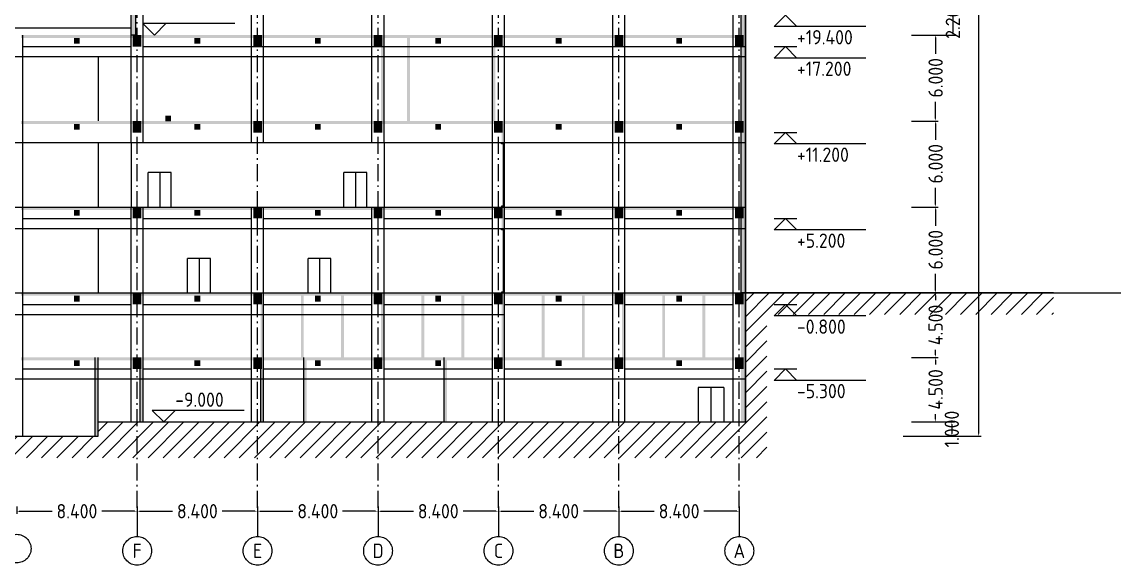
# Model space of a CAD drawing. Header units: inches. Extents: x -310 to 1074, y -19 to 138.
# Drawn here: x 50.8 to 126.9, y -19 to 18.9 of the extents above; entities that cross this region are included whole.
import ezdxf

# ---------------------------------------------------------------- set-up
doc = ezdxf.new("R2010")
doc.units = ezdxf.units.IN
doc.header["$MEASUREMENT"] = 0
doc.linetypes.add('ACAD_ISO10W100', pattern=[18, 12, -3, 0, -3])
for name, color, linetype in [('axis', 1, 'ACAD_ISO10W100'), ('column', 2, 'Continuous'), ('cutglass', 4, 'Continuous'), ('door', 3, 'Continuous'), ('hatch', 11, 'Continuous'), ('oncut', 6, 'Continuous'), ('seeline', 214, 'Continuous'), ('text', 7, 'ACAD_ISO10W100')]:
    doc.layers.add(name, color=color, linetype=linetype)
doc.styles.add('Annotative', font='Arial.ttf')
doc.styles.get("Standard").update_dxf_attribs({"font": 'Arial.ttf'})
doc.dimstyles.new('MYSTYLE', dxfattribs={"dimtxt": 1, "dimasz": 0.18, "dimexe": 0.18, "dimexo": 0.0625, "dimgap": 0.09, "dimtad": 0, "dimtoh": 1, "dimdec": 3, "dimzin": 0, "dimdsep": 46, "dimtxsty": 'Standard', "dimcen": 0.09, "dimadec": 0, "dimazin": 0, "dimtfac": 1, "dimtdec": 3, "dimtofl": 0, "dimtmove": 0, "dimatfit": 3, "dimfxl": 1, "dimtolj": 1, "dimtzin": 0, "dimarcsym": 0})

# ---------------------------------------------------------------- blocks, each defined once
blk = doc.blocks.new('*D7')
at = {"layer": 'Defpoints', "color": 0, "ltscale": 6, "transparency": 16777216}
for p in [(50.4, -14.844), (58.8, -14.844), (58.8, -15.233)]:
    blk.add_point(p, dxfattribs=at)
at = {"layer": 'text', "color": 0, "lineweight": -2, "ltscale": 6, "transparency": 16777216}
for p, q in [((50.4, -14.906), (50.4, -15.413)), ((50.58, -15.233), (52.871, -15.233)), ((58.62, -15.233), (56.329, -15.233)), ((58.8, -14.906), (58.8, -15.413))]:
    blk.add_line(p, q, dxfattribs=at)
at = {"layer": 'text', "color": 0, "ltscale": 6, "transparency": 16777216}
for points in [[(50.58, -15.203), (50.58, -15.263), (50.4, -15.233)], [(58.62, -15.203), (58.62, -15.263), (58.8, -15.233)]]:
    blk.add_solid(points, dxfattribs=at)
at = {"layer": 'text', "color": 0, "ltscale": 6, "transparency": 16777216, "insert": (54.6, -15.233), "char_height": 1, "attachment_point": 5}
blk.add_mtext('\\A1;{\\Fiso|c0;8.400}', dxfattribs=at)
blk = doc.blocks.new('*D8')
at = {"layer": 'Defpoints', "color": 0, "ltscale": 6, "transparency": 16777216}
for p in [(58.8, -14.844), (67.2, -14.844), (67.2, -15.233)]:
    blk.add_point(p, dxfattribs=at)
at = {"layer": 'text', "color": 0, "lineweight": -2, "ltscale": 6, "transparency": 16777216}
for p, q in [((58.8, -14.906), (58.8, -15.413)), ((58.98, -15.233), (61.271, -15.233)), ((67.02, -15.233), (64.729, -15.233)), ((67.2, -14.906), (67.2, -15.413))]:
    blk.add_line(p, q, dxfattribs=at)
at = {"layer": 'text', "color": 0, "ltscale": 6, "transparency": 16777216}
for points in [[(58.98, -15.203), (58.98, -15.263), (58.8, -15.233)], [(67.02, -15.203), (67.02, -15.263), (67.2, -15.233)]]:
    blk.add_solid(points, dxfattribs=at)
at = {"layer": 'text', "color": 0, "ltscale": 6, "transparency": 16777216, "insert": (63, -15.233), "char_height": 1, "attachment_point": 5}
blk.add_mtext('\\A1;{\\Fiso|c0;8.400}', dxfattribs=at)
blk = doc.blocks.new('*D9')
at = {"layer": 'Defpoints', "color": 0, "ltscale": 6, "transparency": 16777216}
for p in [(67.2, -14.844), (75.6, -14.844), (75.6, -15.233)]:
    blk.add_point(p, dxfattribs=at)
at = {"layer": 'text', "color": 0, "lineweight": -2, "ltscale": 6, "transparency": 16777216}
for p, q in [((67.2, -14.906), (67.2, -15.413)), ((67.38, -15.233), (69.671, -15.233)), ((75.42, -15.233), (73.129, -15.233)), ((75.6, -14.906), (75.6, -15.413))]:
    blk.add_line(p, q, dxfattribs=at)
at = {"layer": 'text', "color": 0, "ltscale": 6, "transparency": 16777216}
for points in [[(67.38, -15.203), (67.38, -15.263), (67.2, -15.233)], [(75.42, -15.203), (75.42, -15.263), (75.6, -15.233)]]:
    blk.add_solid(points, dxfattribs=at)
at = {"layer": 'text', "color": 0, "ltscale": 6, "transparency": 16777216, "insert": (71.4, -15.233), "char_height": 1, "attachment_point": 5}
blk.add_mtext('\\A1;{\\Fiso|c0;8.400}', dxfattribs=at)
blk = doc.blocks.new('*D10')
at = {"layer": 'Defpoints', "color": 0, "ltscale": 6, "transparency": 16777216}
for p in [(75.6, -14.844), (84, -14.844), (84, -15.233)]:
    blk.add_point(p, dxfattribs=at)
at = {"layer": 'text', "color": 0, "lineweight": -2, "ltscale": 6, "transparency": 16777216}
for p, q in [((75.6, -14.906), (75.6, -15.413)), ((75.78, -15.233), (78.071, -15.233)), ((83.82, -15.233), (81.529, -15.233)), ((84, -14.906), (84, -15.413))]:
    blk.add_line(p, q, dxfattribs=at)
at = {"layer": 'text', "color": 0, "ltscale": 6, "transparency": 16777216}
for points in [[(75.78, -15.203), (75.78, -15.263), (75.6, -15.233)], [(83.82, -15.203), (83.82, -15.263), (84, -15.233)]]:
    blk.add_solid(points, dxfattribs=at)
at = {"layer": 'text', "color": 0, "ltscale": 6, "transparency": 16777216, "insert": (79.8, -15.233), "char_height": 1, "attachment_point": 5}
blk.add_mtext('\\A1;{\\Fiso|c0;8.400}', dxfattribs=at)
blk = doc.blocks.new('*D11')
at = {"layer": 'Defpoints', "color": 0, "ltscale": 6, "transparency": 16777216}
for p in [(84, -14.844), (92.4, -14.844), (92.4, -15.233)]:
    blk.add_point(p, dxfattribs=at)
at = {"layer": 'text', "color": 0, "lineweight": -2, "ltscale": 6, "transparency": 16777216}
for p, q in [((84, -14.906), (84, -15.413)), ((84.18, -15.233), (86.471, -15.233)), ((92.22, -15.233), (89.929, -15.233)), ((92.4, -14.906), (92.4, -15.413))]:
    blk.add_line(p, q, dxfattribs=at)
at = {"layer": 'text', "color": 0, "ltscale": 6, "transparency": 16777216}
for points in [[(84.18, -15.203), (84.18, -15.263), (84, -15.233)], [(92.22, -15.203), (92.22, -15.263), (92.4, -15.233)]]:
    blk.add_solid(points, dxfattribs=at)
at = {"layer": 'text', "color": 0, "ltscale": 6, "transparency": 16777216, "insert": (88.2, -15.233), "char_height": 1, "attachment_point": 5}
blk.add_mtext('\\A1;{\\Fiso|c0;8.400}', dxfattribs=at)
blk = doc.blocks.new('*D12')
at = {"layer": 'Defpoints', "color": 0, "ltscale": 6, "transparency": 16777216}
for p in [(92.4, -14.844), (100.8, -14.844), (100.8, -15.233)]:
    blk.add_point(p, dxfattribs=at)
at = {"layer": 'text', "color": 0, "lineweight": -2, "ltscale": 6, "transparency": 16777216}
for p, q in [((92.4, -14.906), (92.4, -15.413)), ((92.58, -15.233), (94.871, -15.233)), ((100.62, -15.233), (98.329, -15.233)), ((100.8, -14.906), (100.8, -15.413))]:
    blk.add_line(p, q, dxfattribs=at)
at = {"layer": 'text', "color": 0, "ltscale": 6, "transparency": 16777216}
for points in [[(92.58, -15.203), (92.58, -15.263), (92.4, -15.233)], [(100.62, -15.203), (100.62, -15.263), (100.8, -15.233)]]:
    blk.add_solid(points, dxfattribs=at)
at = {"layer": 'text', "color": 0, "ltscale": 6, "transparency": 16777216, "insert": (96.6, -15.233), "char_height": 1, "attachment_point": 5}
blk.add_mtext('\\A1;{\\Fiso|c0;8.400}', dxfattribs=at)
blk = doc.blocks.new('*D37')
at = {"layer": 'Defpoints', "color": 0, "ltscale": 6, "transparency": 16777216}
for p in [(112.756, 20.2), (112.756, 18), (115.692, 18)]:
    blk.add_point(p, dxfattribs=at)
at = {"layer": 'text', "color": 0, "lineweight": -2, "ltscale": 6, "transparency": 16777216}
for p, q in [((112.819, 20.2), (115.872, 20.2)), ((115.692, 20.02), (115.692, 18.18)), ((112.819, 18), (115.872, 18))]:
    blk.add_line(p, q, dxfattribs=at)
at = {"layer": 'text', "color": 0, "ltscale": 6, "transparency": 16777216}
for points in [[(115.662, 20.02), (115.722, 20.02), (115.692, 20.2)], [(115.662, 18.18), (115.722, 18.18), (115.692, 18)]]:
    blk.add_solid(points, dxfattribs=at)
at = {"layer": 'text', "color": 0, "ltscale": 6, "transparency": 16777216, "insert": (115.692, 19.1), "char_height": 1, "attachment_point": 5, "rotation": 90}
blk.add_mtext('\\A1;{\\Fiso|c0;2.200}', dxfattribs=at)
blk = doc.blocks.new('*D38')
at = {"layer": 'Defpoints', "color": 0, "ltscale": 6, "transparency": 16777216}
for p in [(112.756, 18), (112.756, 12), (114.489, 12)]:
    blk.add_point(p, dxfattribs=at)
at = {"layer": 'text', "color": 0, "lineweight": -2, "ltscale": 6, "transparency": 16777216}
for p, q in [((112.819, 18), (114.669, 18)), ((114.489, 17.82), (114.489, 16.69)), ((114.489, 12.18), (114.489, 13.344)), ((112.819, 12), (114.669, 12))]:
    blk.add_line(p, q, dxfattribs=at)
at = {"layer": 'text', "color": 0, "ltscale": 6, "transparency": 16777216}
for points in [[(114.459, 17.82), (114.519, 17.82), (114.489, 18)], [(114.459, 12.18), (114.519, 12.18), (114.489, 12)]]:
    blk.add_solid(points, dxfattribs=at)
at = {"layer": 'text', "color": 0, "ltscale": 6, "transparency": 16777216, "insert": (114.489, 15.017), "char_height": 1, "attachment_point": 5, "rotation": 90}
blk.add_mtext('\\A1;{\\Fiso|c0;6.000}', dxfattribs=at)
blk = doc.blocks.new('*D39')
at = {"layer": 'Defpoints', "color": 0, "ltscale": 6, "transparency": 16777216}
for p in [(112.756, 12), (112.756, 6), (114.489, 6)]:
    blk.add_point(p, dxfattribs=at)
at = {"layer": 'text', "color": 0, "lineweight": -2, "ltscale": 6, "transparency": 16777216}
for p, q in [((112.819, 12), (114.669, 12)), ((114.489, 11.82), (114.489, 10.69)), ((114.489, 6.18), (114.489, 7.344)), ((112.819, 6), (114.669, 6))]:
    blk.add_line(p, q, dxfattribs=at)
at = {"layer": 'text', "color": 0, "ltscale": 6, "transparency": 16777216}
for points in [[(114.459, 11.82), (114.519, 11.82), (114.489, 12)], [(114.459, 6.18), (114.519, 6.18), (114.489, 6)]]:
    blk.add_solid(points, dxfattribs=at)
at = {"layer": 'text', "color": 0, "ltscale": 6, "transparency": 16777216, "insert": (114.489, 9.017), "char_height": 1, "attachment_point": 5, "rotation": 90}
blk.add_mtext('\\A1;{\\Fiso|c0;6.000}', dxfattribs=at)
blk = doc.blocks.new('*D40')
at = {"layer": 'Defpoints', "color": 0, "ltscale": 6, "transparency": 16777216}
for p in [(112.756, 6), (112.756, 0), (114.489, 0)]:
    blk.add_point(p, dxfattribs=at)
at = {"layer": 'text', "color": 0, "lineweight": -2, "ltscale": 6, "transparency": 16777216}
for p, q in [((112.819, 6), (114.669, 6)), ((114.489, 5.82), (114.489, 4.69)), ((114.489, 0.18), (114.489, 1.344)), ((112.819, 0), (114.669, 0))]:
    blk.add_line(p, q, dxfattribs=at)
at = {"layer": 'text', "color": 0, "ltscale": 6, "transparency": 16777216}
for points in [[(114.459, 5.82), (114.519, 5.82), (114.489, 6)], [(114.459, 0.18), (114.519, 0.18), (114.489, 0)]]:
    blk.add_solid(points, dxfattribs=at)
at = {"layer": 'text', "color": 0, "ltscale": 6, "transparency": 16777216, "insert": (114.489, 3.017), "char_height": 1, "attachment_point": 5, "rotation": 90}
blk.add_mtext('\\A1;{\\Fiso|c0;6.000}', dxfattribs=at)
blk = doc.blocks.new('*D41')
at = {"layer": 'Defpoints', "color": 0, "ltscale": 6, "transparency": 16777216}
for p in [(112.756, 0), (112.756, -4.5), (114.489, -4.5)]:
    blk.add_point(p, dxfattribs=at)
at = {"layer": 'text', "color": 0, "lineweight": -2, "ltscale": 6, "transparency": 16777216}
for p, q in [((112.819, 0), (114.669, 0)), ((114.489, -0.18), (114.489, -0.504)), ((112.819, -4.5), (114.669, -4.5)), ((114.489, -4.32), (114.489, -3.962))]:
    blk.add_line(p, q, dxfattribs=at)
at = {"layer": 'text', "color": 0, "ltscale": 6, "transparency": 16777216}
for points in [[(114.459, -0.18), (114.519, -0.18), (114.489, 0)], [(114.459, -4.32), (114.519, -4.32), (114.489, -4.5)]]:
    blk.add_solid(points, dxfattribs=at)
at = {"layer": 'text', "color": 0, "ltscale": 6, "transparency": 16777216, "insert": (114.489, -2.233), "char_height": 1, "attachment_point": 5, "rotation": 90}
blk.add_mtext('\\A1;{\\Fiso|c0;4.500}', dxfattribs=at)
blk = doc.blocks.new('*D42')
at = {"layer": 'Defpoints', "color": 0, "ltscale": 6, "transparency": 16777216}
for p in [(112.756, -4.5), (112.756, -9), (114.489, -9)]:
    blk.add_point(p, dxfattribs=at)
at = {"layer": 'text', "color": 0, "lineweight": -2, "ltscale": 6, "transparency": 16777216}
for p, q in [((112.819, -4.5), (114.669, -4.5)), ((114.489, -4.68), (114.489, -5.004)), ((112.819, -9), (114.669, -9)), ((114.489, -8.82), (114.489, -8.462))]:
    blk.add_line(p, q, dxfattribs=at)
at = {"layer": 'text', "color": 0, "ltscale": 6, "transparency": 16777216}
for points in [[(114.459, -4.68), (114.519, -4.68), (114.489, -4.5)], [(114.459, -8.82), (114.519, -8.82), (114.489, -9)]]:
    blk.add_solid(points, dxfattribs=at)
at = {"layer": 'text', "color": 0, "ltscale": 6, "transparency": 16777216, "insert": (114.489, -6.733), "char_height": 1, "attachment_point": 5, "rotation": 90}
blk.add_mtext('\\A1;{\\Fiso|c0;4.500}', dxfattribs=at)
blk = doc.blocks.new('*D43')
at = {"layer": 'Defpoints', "color": 0, "ltscale": 6, "transparency": 16777216}
for p in [(112.756, -9), (112.756, -10), (115.62, -10)]:
    blk.add_point(p, dxfattribs=at)
at = {"layer": 'text', "color": 0, "lineweight": -2, "ltscale": 6, "transparency": 16777216}
for p, q in [((112.819, -9), (115.8, -9)), ((115.62, -9.18), (115.62, -9.82)), ((112.819, -10), (115.8, -10))]:
    blk.add_line(p, q, dxfattribs=at)
at = {"layer": 'text', "color": 0, "ltscale": 6, "transparency": 16777216}
for points in [[(115.59, -9.18), (115.65, -9.18), (115.62, -9)], [(115.59, -9.82), (115.65, -9.82), (115.62, -10)]]:
    blk.add_solid(points, dxfattribs=at)
at = {"layer": 'text', "color": 0, "ltscale": 6, "transparency": 16777216, "insert": (115.62, -9.5), "char_height": 1, "attachment_point": 5, "rotation": 90}
blk.add_mtext('\\A1;{\\Fiso|c0;1.000}', dxfattribs=at)
blk = doc.blocks.new('*D44')
at = {"layer": 'Defpoints', "color": 0, "ltscale": 6, "transparency": 16777216}
for p in [(114.47, 77.8), (117.496, 77.8), (112.17, -10)]:
    blk.add_point(p, dxfattribs=at)
at = {"layer": 'text', "color": 0, "lineweight": -2, "ltscale": 6, "transparency": 16777216}
for p, q in [((114.532, 77.8), (117.676, 77.8)), ((117.496, 77.62), (117.496, 35.962)), ((117.496, -9.82), (117.496, 31.838)), ((112.232, -10), (117.676, -10))]:
    blk.add_line(p, q, dxfattribs=at)
at = {"layer": 'text', "color": 0, "ltscale": 6, "transparency": 16777216}
for points in [[(117.466, 77.62), (117.526, 77.62), (117.496, 77.8)], [(117.466, -9.82), (117.526, -9.82), (117.496, -10)]]:
    blk.add_solid(points, dxfattribs=at)
at = {"layer": 'text', "color": 0, "ltscale": 6, "transparency": 16777216, "insert": (117.496, 33.9), "char_height": 1, "attachment_point": 5, "rotation": 90}
blk.add_mtext('\\A1;{\\Fiso|c0;87.800}', dxfattribs=at)

msp = doc.modelspace()

# ---------------------------------------------------------------- hatches: boundary and pattern name
at = {"layer": 'hatch'}
h = msp.add_hatch(color=256, dxfattribs=at)
h.dxf.hatch_style = 1
h.paths.add_polyline_path([(58.68, 77.8), (58.38, 77.8), (58.38, 18), (58.68, 18)])
h = msp.add_hatch(color=256, dxfattribs=at)
h.dxf.hatch_style = 1
h.paths.add_polyline_path([(101.22, 77.8), (100.92, 77.8), (100.92, 0), (101.22, 0)])
h = msp.add_hatch(color=256, dxfattribs=at)
h.dxf.hatch_style = 1
h.paths.add_polyline_path([(58.5, 18), (50.7, 18), (50.7, 17.8), (58.5, 17.8)])
h = msp.add_hatch(color=256, dxfattribs=at)
h.dxf.hatch_style = 1
h.paths.add_polyline_path([(54.8, 17.8), (54.4, 17.8), (54.4, 17.4), (54.8, 17.4)])
h = msp.add_hatch(color=256, dxfattribs=at)
h.dxf.hatch_style = 1
h.paths.add_polyline_path([(59.1, 18), (58.5, 18), (58.5, 17.2), (59.1, 17.2)])
h = msp.add_hatch(color=256, dxfattribs=at)
h.dxf.hatch_style = 1
h.paths.add_polyline_path([(66.9, 18), (59.1, 18), (59.1, 17.8), (66.9, 17.8)])
h = msp.add_hatch(color=256, dxfattribs=at)
h.dxf.hatch_style = 1
h.paths.add_polyline_path([(63.2, 17.8), (62.8, 17.8), (62.8, 17.4), (63.2, 17.4)])
h = msp.add_hatch(color=256, dxfattribs=at)
h.dxf.hatch_style = 1
h.paths.add_polyline_path([(67.5, 18), (66.9, 18), (66.9, 17.2), (67.5, 17.2)])
h = msp.add_hatch(color=256, dxfattribs=at)
h.dxf.hatch_style = 1
h.paths.add_polyline_path([(75.3, 18), (67.5, 18), (67.5, 17.8), (75.3, 17.8)])
h = msp.add_hatch(color=256, dxfattribs=at)
h.dxf.hatch_style = 1
h.paths.add_polyline_path([(71.6, 17.8), (71.2, 17.8), (71.2, 17.4), (71.6, 17.4)])
h = msp.add_hatch(color=256, dxfattribs=at)
h.dxf.hatch_style = 1
h.paths.add_polyline_path([(75.9, 18), (75.3, 18), (75.3, 17.2), (75.9, 17.2)])
h = msp.add_hatch(color=256, dxfattribs=at)
h.dxf.hatch_style = 1
h.paths.add_polyline_path([(76.02, 16.5), (75.82, 16.5), (75.82, 11.8), (76.02, 11.8)])
h.paths.add_polyline_path([(76.02, 17.2), (75.82, 17.2), (75.82, 16.5), (76.02, 16.5)])
h.paths.add_polyline_path([(76.02, 17.8), (75.82, 17.8), (75.82, 17.2), (76.02, 17.2)])
h = msp.add_hatch(color=256, dxfattribs=at)
h.dxf.hatch_style = 1
h.paths.add_polyline_path([(83.7, 18), (75.9, 18), (75.9, 17.8), (83.7, 17.8)])
h = msp.add_hatch(color=256, dxfattribs=at)
h.dxf.hatch_style = 1
h.paths.add_polyline_path([(77.82, 16.5), (77.62, 16.5), (77.62, 11.8), (77.82, 11.8)])
h.paths.add_polyline_path([(77.82, 17.2), (77.62, 17.2), (77.62, 16.5), (77.82, 16.5)])
h.paths.add_polyline_path([(77.82, 17.8), (77.62, 17.8), (77.62, 17.2), (77.82, 17.2)])
h = msp.add_hatch(color=256, dxfattribs=at)
h.dxf.hatch_style = 1
h.paths.add_polyline_path([(80, 17.8), (79.6, 17.8), (79.6, 17.4), (80, 17.4)])
h = msp.add_hatch(color=256, dxfattribs=at)
h.dxf.hatch_style = 1
h.paths.add_polyline_path([(83.78, 16.5), (83.58, 16.5), (83.58, 11.8), (83.78, 11.8)])
h.paths.add_polyline_path([(83.78, 17.2), (83.58, 17.2), (83.58, 16.5), (83.78, 16.5)])
h.paths.add_polyline_path([(83.78, 17.8), (83.58, 17.8), (83.58, 17.2), (83.78, 17.2)])
h = msp.add_hatch(color=256, dxfattribs=at)
h.dxf.hatch_style = 1
h.paths.add_polyline_path([(84.3, 18), (83.7, 18), (83.7, 17.2), (84.3, 17.2)])
h = msp.add_hatch(color=256, dxfattribs=at)
h.dxf.hatch_style = 1
h.paths.add_polyline_path([(92.1, 18), (84.3, 18), (84.3, 17.8), (92.1, 17.8)])
h = msp.add_hatch(color=256, dxfattribs=at)
h.dxf.hatch_style = 1
h.paths.add_polyline_path([(88.4, 17.8), (88, 17.8), (88, 17.4), (88.4, 17.4)])
h = msp.add_hatch(color=256, dxfattribs=at)
h.dxf.hatch_style = 1
h.paths.add_polyline_path([(92.7, 18), (92.1, 18), (92.1, 17.2), (92.7, 17.2)])
h = msp.add_hatch(color=256, dxfattribs=at)
h.dxf.hatch_style = 1
h.paths.add_polyline_path([(100.5, 18), (92.7, 18), (92.7, 17.8), (100.5, 17.8)])
h = msp.add_hatch(color=256, dxfattribs=at)
h.dxf.hatch_style = 1
h.paths.add_polyline_path([(96.8, 17.8), (96.4, 17.8), (96.4, 17.4), (96.8, 17.4)])
h = msp.add_hatch(color=256, dxfattribs=at)
h.dxf.hatch_style = 1
h.paths.add_polyline_path([(101.1, 18), (100.5, 18), (100.5, 17.2), (101.1, 17.2)])
h = msp.add_hatch(color=256, dxfattribs=at)
h.dxf.hatch_style = 1
h.paths.add_polyline_path([(61.1566, 12.37), (60.7566, 12.37), (60.7566, 11.97), (61.1566, 11.97)])
h = msp.add_hatch(color=256, dxfattribs=at)
h.dxf.hatch_style = 1
h.paths.add_polyline_path([(58.5, 12), (50.7, 12), (50.7, 11.8), (58.5, 11.8)])
h = msp.add_hatch(color=256, dxfattribs=at)
h.dxf.hatch_style = 1
h.paths.add_polyline_path([(54.8, 11.8), (54.4, 11.8), (54.4, 11.4), (54.8, 11.4)])
h = msp.add_hatch(color=256, dxfattribs=at)
h.dxf.hatch_style = 1
h.paths.add_polyline_path([(59.1, 12), (58.5, 12), (58.5, 11.2), (59.1, 11.2)])
h = msp.add_hatch(color=256, dxfattribs=at)
h.dxf.hatch_style = 1
h.paths.add_polyline_path([(66.9, 12), (59.1, 12), (59.1, 11.8), (66.9, 11.8)])
h = msp.add_hatch(color=256, dxfattribs=at)
h.dxf.hatch_style = 1
h.paths.add_polyline_path([(63.2, 11.8), (62.8, 11.8), (62.8, 11.4), (63.2, 11.4)])
h = msp.add_hatch(color=256, dxfattribs=at)
h.dxf.hatch_style = 1
h.paths.add_polyline_path([(67.5, 12), (66.9, 12), (66.9, 11.2), (67.5, 11.2)])
h = msp.add_hatch(color=256, dxfattribs=at)
h.dxf.hatch_style = 1
h.paths.add_polyline_path([(75.3, 12), (67.5, 12), (67.5, 11.8), (75.3, 11.8)])
h = msp.add_hatch(color=256, dxfattribs=at)
h.dxf.hatch_style = 1
h.paths.add_polyline_path([(71.6, 11.8), (71.2, 11.8), (71.2, 11.4), (71.6, 11.4)])
h = msp.add_hatch(color=256, dxfattribs=at)
h.dxf.hatch_style = 1
h.paths.add_polyline_path([(75.9, 12), (75.3, 12), (75.3, 11.2), (75.9, 11.2)])
h = msp.add_hatch(color=256, dxfattribs=at)
h.dxf.hatch_style = 1
h.paths.add_polyline_path([(83.7, 12), (75.9, 12), (75.9, 11.8), (83.7, 11.8)])
h = msp.add_hatch(color=256, dxfattribs=at)
h.dxf.hatch_style = 1
h.paths.add_polyline_path([(80, 11.8), (79.6, 11.8), (79.6, 11.4), (80, 11.4)])
h = msp.add_hatch(color=256, dxfattribs=at)
h.dxf.hatch_style = 1
h.paths.add_polyline_path([(84.3, 12), (83.7, 12), (83.7, 11.2), (84.3, 11.2)])
h = msp.add_hatch(color=256, dxfattribs=at)
h.dxf.hatch_style = 1
h.paths.add_polyline_path([(84.42, 11.8), (84.22, 11.8), (84.22, 10.5), (84.42, 10.5)])
h = msp.add_hatch(color=256, dxfattribs=at)
h.dxf.hatch_style = 1
h.paths.add_polyline_path([(92.1, 12), (84.3, 12), (84.3, 11.8), (92.1, 11.8)])
h = msp.add_hatch(color=256, dxfattribs=at)
h.dxf.hatch_style = 1
h.paths.add_polyline_path([(88.4, 11.8), (88, 11.8), (88, 11.4), (88.4, 11.4)])
h = msp.add_hatch(color=256, dxfattribs=at)
h.dxf.hatch_style = 1
h.paths.add_polyline_path([(92.7, 12), (92.1, 12), (92.1, 11.2), (92.7, 11.2)])
h = msp.add_hatch(color=256, dxfattribs=at)
h.dxf.hatch_style = 1
h.paths.add_polyline_path([(100.5, 12), (92.7, 12), (92.7, 11.8), (100.5, 11.8)])
h = msp.add_hatch(color=256, dxfattribs=at)
h.dxf.hatch_style = 1
h.paths.add_polyline_path([(96.8, 11.8), (96.4, 11.8), (96.4, 11.4), (96.8, 11.4)])
h = msp.add_hatch(color=256, dxfattribs=at)
h.dxf.hatch_style = 1
h.paths.add_polyline_path([(101.1, 12), (100.5, 12), (100.5, 11.2), (101.1, 11.2)])
h = msp.add_hatch(color=256, dxfattribs=at)
h.dxf.hatch_style = 1
h.paths.add_polyline_path([(58.5, 6), (50.7, 6), (50.7, 5.8), (58.5, 5.8)])
h = msp.add_hatch(color=256, dxfattribs=at)
h.dxf.hatch_style = 1
h.paths.add_polyline_path([(54.8, 5.8), (54.4, 5.8), (54.4, 5.4), (54.8, 5.4)])
h = msp.add_hatch(color=256, dxfattribs=at)
h.dxf.hatch_style = 1
h.paths.add_polyline_path([(59.1, 6), (58.5, 6), (58.5, 5.2), (59.1, 5.2)])
h = msp.add_hatch(color=256, dxfattribs=at)
h.dxf.hatch_style = 1
h.paths.add_polyline_path([(66.9, 6), (59.1, 6), (59.1, 5.8), (66.9, 5.8)])
h = msp.add_hatch(color=256, dxfattribs=at)
h.dxf.hatch_style = 1
h.paths.add_polyline_path([(63.2, 5.8), (62.8, 5.8), (62.8, 5.4), (63.2, 5.4)])
h = msp.add_hatch(color=256, dxfattribs=at)
h.dxf.hatch_style = 1
h.paths.add_polyline_path([(67.5, 6), (66.9, 6), (66.9, 5.2), (67.5, 5.2)])
h = msp.add_hatch(color=256, dxfattribs=at)
h.dxf.hatch_style = 1
h.paths.add_polyline_path([(75.3, 6), (67.5, 6), (67.5, 5.8), (75.3, 5.8)])
h = msp.add_hatch(color=256, dxfattribs=at)
h.dxf.hatch_style = 1
h.paths.add_polyline_path([(71.6, 5.8), (71.2, 5.8), (71.2, 5.4), (71.6, 5.4)])
h = msp.add_hatch(color=256, dxfattribs=at)
h.dxf.hatch_style = 1
h.paths.add_polyline_path([(75.9, 6), (75.3, 6), (75.3, 5.2), (75.9, 5.2)])
h = msp.add_hatch(color=256, dxfattribs=at)
h.dxf.hatch_style = 1
h.paths.add_polyline_path([(83.7, 6), (75.9, 6), (75.9, 5.8), (83.7, 5.8)])
h = msp.add_hatch(color=256, dxfattribs=at)
h.dxf.hatch_style = 1
h.paths.add_polyline_path([(80, 5.8), (79.6, 5.8), (79.6, 5.4), (80, 5.4)])
h = msp.add_hatch(color=256, dxfattribs=at)
h.dxf.hatch_style = 1
h.paths.add_polyline_path([(84.3, 6), (83.7, 6), (83.7, 5.2), (84.3, 5.2)])
h = msp.add_hatch(color=256, dxfattribs=at)
h.dxf.hatch_style = 1
h.paths.add_polyline_path([(84.42, 5.8), (84.22, 5.8), (84.22, 4.5), (84.42, 4.5)])
h = msp.add_hatch(color=256, dxfattribs=at)
h.dxf.hatch_style = 1
h.paths.add_polyline_path([(92.1, 6), (84.3, 6), (84.3, 5.8), (92.1, 5.8)])
h = msp.add_hatch(color=256, dxfattribs=at)
h.dxf.hatch_style = 1
h.paths.add_polyline_path([(88.4, 5.8), (88, 5.8), (88, 5.4), (88.4, 5.4)])
h = msp.add_hatch(color=256, dxfattribs=at)
h.dxf.hatch_style = 1
h.paths.add_polyline_path([(92.7, 6), (92.1, 6), (92.1, 5.2), (92.7, 5.2)])
h = msp.add_hatch(color=256, dxfattribs=at)
h.dxf.hatch_style = 1
h.paths.add_polyline_path([(100.5, 6), (92.7, 6), (92.7, 5.8), (100.5, 5.8)])
h = msp.add_hatch(color=256, dxfattribs=at)
h.dxf.hatch_style = 1
h.paths.add_polyline_path([(96.8, 5.8), (96.4, 5.8), (96.4, 5.4), (96.8, 5.4)])
h = msp.add_hatch(color=256, dxfattribs=at)
h.dxf.hatch_style = 1
h.paths.add_polyline_path([(101.1, 6), (100.5, 6), (100.5, 5.2), (101.1, 5.2)])
h = msp.add_hatch(dxfattribs=at)
h.set_pattern_fill('ANSI31', color=256, scale=6)
h.paths.add_polyline_path([(102.72, -1.5), (122.72, -1.5), (122.72, 0), (101.22, 0), (101.22, -9), (56.08, -9), (56.08, -10), (55.88, -10), (-0.42, -10), (-0.42, -4.5), (-0.42, 0), (-20.42, 0), (-20.42, -1.5), (-1.92, -1.5), (-1.92, -11.5), (102.72, -11.5)])
h = msp.add_hatch(color=256, dxfattribs=at)
h.dxf.hatch_style = 1
h.paths.add_polyline_path([(58.5, 0), (50.7, 0), (50.7, -0.2), (58.5, -0.2)])
h = msp.add_hatch(color=256, dxfattribs=at)
h.dxf.hatch_style = 1
h.paths.add_polyline_path([(58.5, 0), (50.7, 0), (50.7, -0.2), (58.5, -0.2)])
h = msp.add_hatch(color=256, dxfattribs=at)
h.dxf.hatch_style = 1
h.paths.add_polyline_path([(59.1, 0), (58.5, 0), (58.5, -0.8), (59.1, -0.8)])
h = msp.add_hatch(color=256, dxfattribs=at)
h.dxf.hatch_style = 1
h.paths.add_polyline_path([(59.1, 0), (58.5, 0), (58.5, -0.8), (59.1, -0.8)])
h = msp.add_hatch(color=256, dxfattribs=at)
h.dxf.hatch_style = 1
h.paths.add_polyline_path([(66.9, 0), (59.1, 0), (59.1, -0.2), (66.9, -0.2)])
h = msp.add_hatch(color=256, dxfattribs=at)
h.dxf.hatch_style = 1
h.paths.add_polyline_path([(66.9, 0), (59.1, 0), (59.1, -0.2), (66.9, -0.2)])
h = msp.add_hatch(color=256, dxfattribs=at)
h.dxf.hatch_style = 1
h.paths.add_polyline_path([(67.5, 0), (66.9, 0), (66.9, -0.8), (67.5, -0.8)])
h = msp.add_hatch(color=256, dxfattribs=at)
h.dxf.hatch_style = 1
h.paths.add_polyline_path([(73.22, -0.8), (73.02, -0.8), (73.02, -4.5), (73.22, -4.5)])
h.paths.add_polyline_path([(73.22, 0), (73.02, 0), (73.02, -0.8), (73.22, -0.8)])
h.paths.add_polyline_path([(70.42, -0.8), (70.22, -0.8), (70.22, -4.5), (70.42, -4.5)])
h.paths.add_polyline_path([(70.42, 0), (70.22, 0), (70.22, -0.8), (70.42, -0.8)])
h.paths.add_polyline_path([(67.62, -0.8), (67.42, -0.8), (67.42, -4.5), (67.62, -4.5)])
h.paths.add_polyline_path([(67.62, 0), (67.42, 0), (67.42, -0.8), (67.62, -0.8)])
h = msp.add_hatch(color=256, dxfattribs=at)
h.dxf.hatch_style = 1
h.paths.add_polyline_path([(75.3, 0), (67.5, 0), (67.5, -0.2), (75.3, -0.2)])
h = msp.add_hatch(color=256, dxfattribs=at)
h.dxf.hatch_style = 1
h.paths.add_polyline_path([(75.9, 0), (75.3, 0), (75.3, -0.8), (75.9, -0.8)])
h = msp.add_hatch(color=256, dxfattribs=at)
h.dxf.hatch_style = 1
h.paths.add_polyline_path([(81.62, -0.8), (81.42, -0.8), (81.42, -4.5), (81.62, -4.5)])
h.paths.add_polyline_path([(81.62, 0), (81.42, 0), (81.42, -0.8), (81.62, -0.8)])
h.paths.add_polyline_path([(78.82, -0.8), (78.62, -0.8), (78.62, -4.5), (78.82, -4.5)])
h.paths.add_polyline_path([(78.82, 0), (78.62, 0), (78.62, -0.8), (78.82, -0.8)])
h.paths.add_polyline_path([(76.02, -0.8), (75.82, -0.8), (75.82, -4.5), (76.02, -4.5)])
h.paths.add_polyline_path([(76.02, 0), (75.82, 0), (75.82, -0.8), (76.02, -0.8)])
h = msp.add_hatch(color=256, dxfattribs=at)
h.dxf.hatch_style = 1
h.paths.add_polyline_path([(83.7, 0), (75.9, 0), (75.9, -0.2), (83.7, -0.2)])
h = msp.add_hatch(color=256, dxfattribs=at)
h.dxf.hatch_style = 1
h.paths.add_polyline_path([(84.3, 0), (83.7, 0), (83.7, -0.8), (84.3, -0.8)])
h = msp.add_hatch(color=256, dxfattribs=at)
h.dxf.hatch_style = 1
h.paths.add_polyline_path([(90.02, -0.8), (89.82, -0.8), (89.82, -4.5), (90.02, -4.5)])
h.paths.add_polyline_path([(90.02, 0), (89.82, 0), (89.82, -0.8), (90.02, -0.8)])
h.paths.add_polyline_path([(87.22, -0.8), (87.02, -0.8), (87.02, -4.5), (87.22, -4.5)])
h.paths.add_polyline_path([(87.22, 0), (87.02, 0), (87.02, -0.8), (87.22, -0.8)])
h.paths.add_polyline_path([(84.42, -0.8), (84.22, -0.8), (84.22, -4.5), (84.42, -4.5)])
h.paths.add_polyline_path([(84.42, 0), (84.22, 0), (84.22, -0.8), (84.42, -0.8)])
h = msp.add_hatch(color=256, dxfattribs=at)
h.dxf.hatch_style = 1
h.paths.add_polyline_path([(92.1, 0), (84.3, 0), (84.3, -0.2), (92.1, -0.2)])
h = msp.add_hatch(color=256, dxfattribs=at)
h.dxf.hatch_style = 1
h.paths.add_polyline_path([(92.7, 0), (92.1, 0), (92.1, -0.8), (92.7, -0.8)])
h = msp.add_hatch(color=256, dxfattribs=at)
h.dxf.hatch_style = 1
h.paths.add_polyline_path([(98.42, -0.8), (98.22, -0.8), (98.22, -4.5), (98.42, -4.5)])
h.paths.add_polyline_path([(98.42, 0), (98.22, 0), (98.22, -0.8), (98.42, -0.8)])
h.paths.add_polyline_path([(95.62, -0.8), (95.42, -0.8), (95.42, -4.5), (95.62, -4.5)])
h.paths.add_polyline_path([(95.62, 0), (95.42, 0), (95.42, -0.8), (95.62, -0.8)])
h.paths.add_polyline_path([(92.82, -0.8), (92.62, -0.8), (92.62, -4.5), (92.82, -4.5)])
h.paths.add_polyline_path([(92.82, 0), (92.62, 0), (92.62, -0.8), (92.82, -0.8)])
h = msp.add_hatch(color=256, dxfattribs=at)
h.dxf.hatch_style = 1
h.paths.add_polyline_path([(100.5, 0), (92.7, 0), (92.7, -0.2), (100.5, -0.2)])
h = msp.add_hatch(color=256, dxfattribs=at)
h.dxf.hatch_style = 1
h.paths.add_polyline_path([(101.1, 0), (100.5, 0), (100.5, -0.8), (101.1, -0.8)])
h = msp.add_hatch(color=256, dxfattribs=at)
h.dxf.hatch_style = 1
h.paths.add_polyline_path([(101.22, -1.5), (100.92, -1.5), (100.92, -4.5), (101.22, -4.5)])
h.paths.add_polyline_path([(101.22, -0.8), (100.92, -0.8), (100.92, -1.5), (101.22, -1.5)])
h.paths.add_polyline_path([(101.22, 0), (100.92, 0), (100.92, -0.8), (101.22, -0.8)])
h = msp.add_hatch(color=256, dxfattribs=at)
h.dxf.hatch_style = 1
h.paths.add_polyline_path([(54.8, -0.2), (54.4, -0.2), (54.4, -0.6), (54.8, -0.6)])
h = msp.add_hatch(color=256, dxfattribs=at)
h.dxf.hatch_style = 1
h.paths.add_polyline_path([(54.8, -0.2), (54.4, -0.2), (54.4, -0.6), (54.8, -0.6)])
h = msp.add_hatch(color=256, dxfattribs=at)
h.dxf.hatch_style = 1
h.paths.add_polyline_path([(63.2, -0.2), (62.8, -0.2), (62.8, -0.6), (63.2, -0.6)])
h = msp.add_hatch(color=256, dxfattribs=at)
h.dxf.hatch_style = 1
h.paths.add_polyline_path([(63.2, -0.2), (62.8, -0.2), (62.8, -0.6), (63.2, -0.6)])
h = msp.add_hatch(color=256, dxfattribs=at)
h.dxf.hatch_style = 1
h.paths.add_polyline_path([(71.6, -0.2), (71.2, -0.2), (71.2, -0.6), (71.6, -0.6)])
h = msp.add_hatch(color=256, dxfattribs=at)
h.dxf.hatch_style = 1
h.paths.add_polyline_path([(80, -0.2), (79.6, -0.2), (79.6, -0.6), (80, -0.6)])
h = msp.add_hatch(color=256, dxfattribs=at)
h.dxf.hatch_style = 1
h.paths.add_polyline_path([(88.4, -0.2), (88, -0.2), (88, -0.6), (88.4, -0.6)])
h = msp.add_hatch(color=256, dxfattribs=at)
h.dxf.hatch_style = 1
h.paths.add_polyline_path([(96.8, -0.2), (96.4, -0.2), (96.4, -0.6), (96.8, -0.6)])
h = msp.add_hatch(color=256, dxfattribs=at)
h.dxf.hatch_style = 1
h.paths.add_polyline_path([(58.5, -4.5), (50.7, -4.5), (50.7, -4.7), (58.5, -4.7)])
h = msp.add_hatch(color=256, dxfattribs=at)
h.dxf.hatch_style = 1
h.paths.add_polyline_path([(56.08, -6), (55.88, -6), (55.88, -10), (56.08, -10)])
h.paths.add_polyline_path([(55.88, -6), (56.08, -6), (56.08, -5.3), (55.88, -5.3)])
h.paths.add_polyline_path([(56.08, -4.5), (55.88, -4.5), (55.88, -5.3), (56.08, -5.3)])
h = msp.add_hatch(color=256, dxfattribs=at)
h.dxf.hatch_style = 1
h.paths.add_polyline_path([(59.1, -4.5), (58.5, -4.5), (58.5, -5.3), (59.1, -5.3)])
h = msp.add_hatch(color=256, dxfattribs=at)
h.dxf.hatch_style = 1
h.paths.add_polyline_path([(59.02, -9), (59.22, -9), (59.22, -6), (59.02, -6)])
h.paths.add_polyline_path([(59.22, -5.3), (59.02, -5.3), (59.02, -6), (59.22, -6)])
h.paths.add_polyline_path([(59.22, -4.5), (59.02, -4.5), (59.02, -5.3), (59.22, -5.3)])
h = msp.add_hatch(color=256, dxfattribs=at)
h.dxf.hatch_style = 1
h.paths.add_polyline_path([(66.9, -4.5), (59.1, -4.5), (59.1, -4.7), (66.9, -4.7)])
h = msp.add_hatch(color=256, dxfattribs=at)
h.dxf.hatch_style = 1
h.paths.add_polyline_path([(67.5, -4.5), (66.9, -4.5), (66.9, -5.3), (67.5, -5.3)])
h = msp.add_hatch(color=256, dxfattribs=at)
h.dxf.hatch_style = 1
h.paths.add_polyline_path([(67.62, -6), (67.42, -6), (67.42, -9), (67.62, -9)])
h.paths.add_polyline_path([(67.62, -5.3), (67.42, -5.3), (67.42, -6), (67.62, -6)])
h.paths.add_polyline_path([(67.62, -4.5), (67.42, -4.5), (67.42, -5.3), (67.62, -5.3)])
h = msp.add_hatch(color=256, dxfattribs=at)
h.dxf.hatch_style = 1
h.paths.add_polyline_path([(75.3, -4.5), (67.5, -4.5), (67.5, -4.7), (75.3, -4.7)])
h = msp.add_hatch(color=256, dxfattribs=at)
h.dxf.hatch_style = 1
h.paths.add_polyline_path([(70.62, -6), (70.42, -6), (70.42, -9), (70.62, -9)])
h.paths.add_polyline_path([(70.62, -5.3), (70.42, -5.3), (70.42, -6), (70.62, -6)])
h.paths.add_polyline_path([(70.62, -4.5), (70.42, -4.5), (70.42, -5.3), (70.62, -5.3)])
h = msp.add_hatch(color=256, dxfattribs=at)
h.dxf.hatch_style = 1
h.paths.add_polyline_path([(75.9, -4.5), (75.3, -4.5), (75.3, -5.3), (75.9, -5.3)])
h = msp.add_hatch(color=256, dxfattribs=at)
h.dxf.hatch_style = 1
h.paths.add_polyline_path([(83.7, -4.5), (75.9, -4.5), (75.9, -4.7), (83.7, -4.7)])
h = msp.add_hatch(color=256, dxfattribs=at)
h.dxf.hatch_style = 1
h.paths.add_polyline_path([(80.42, -6), (80.22, -6), (80.22, -9), (80.42, -9)])
h.paths.add_polyline_path([(80.42, -5.3), (80.22, -5.3), (80.22, -6), (80.42, -6)])
h.paths.add_polyline_path([(80.42, -4.5), (80.22, -4.5), (80.22, -5.3), (80.42, -5.3)])
h = msp.add_hatch(color=256, dxfattribs=at)
h.dxf.hatch_style = 1
h.paths.add_polyline_path([(84.3, -4.5), (83.7, -4.5), (83.7, -5.3), (84.3, -5.3)])
h = msp.add_hatch(color=256, dxfattribs=at)
h.dxf.hatch_style = 1
h.paths.add_polyline_path([(92.1, -4.5), (84.3, -4.5), (84.3, -4.7), (92.1, -4.7)])
h = msp.add_hatch(color=256, dxfattribs=at)
h.dxf.hatch_style = 1
h.paths.add_polyline_path([(92.7, -4.5), (92.1, -4.5), (92.1, -5.3), (92.7, -5.3)])
h = msp.add_hatch(color=256, dxfattribs=at)
h.dxf.hatch_style = 1
h.paths.add_polyline_path([(100.5, -4.5), (92.7, -4.5), (92.7, -4.7), (100.5, -4.7)])
h = msp.add_hatch(color=256, dxfattribs=at)
h.dxf.hatch_style = 1
h.paths.add_polyline_path([(101.1, -4.5), (100.5, -4.5), (100.5, -5.3), (101.1, -5.3)])
h = msp.add_hatch(color=256, dxfattribs=at)
h.dxf.hatch_style = 1
h.paths.add_polyline_path([(101.22, -6), (100.92, -6), (100.92, -9), (101.22, -9)])
h.paths.add_polyline_path([(101.22, -5.3), (100.92, -5.3), (100.92, -6), (101.22, -6)])
h.paths.add_polyline_path([(101.22, -4.5), (100.92, -4.5), (100.92, -5.3), (101.22, -5.3)])
h = msp.add_hatch(color=256, dxfattribs=at)
h.dxf.hatch_style = 1
h.paths.add_polyline_path([(54.8, -4.7), (54.4, -4.7), (54.4, -5.1), (54.8, -5.1)])
h = msp.add_hatch(color=256, dxfattribs=at)
h.dxf.hatch_style = 1
h.paths.add_polyline_path([(63.2, -4.7), (62.8, -4.7), (62.8, -5.1), (63.2, -5.1)])
h = msp.add_hatch(color=256, dxfattribs=at)
h.dxf.hatch_style = 1
h.paths.add_polyline_path([(71.6, -4.7), (71.2, -4.7), (71.2, -5.1), (71.6, -5.1)])
h = msp.add_hatch(color=256, dxfattribs=at)
h.dxf.hatch_style = 1
h.paths.add_polyline_path([(80, -4.7), (79.6, -4.7), (79.6, -5.1), (80, -5.1)])
h = msp.add_hatch(color=256, dxfattribs=at)
h.dxf.hatch_style = 1
h.paths.add_polyline_path([(88.4, -4.7), (88, -4.7), (88, -5.1), (88.4, -5.1)])
h = msp.add_hatch(color=256, dxfattribs=at)
h.dxf.hatch_style = 1
h.paths.add_polyline_path([(96.8, -4.7), (96.4, -4.7), (96.4, -5.1), (96.8, -5.1)])

# ---------------------------------------------------------------- linework, layer by layer
msp.add_line((-19.4429, 0), (169.9824, 0))
at = {"layer": 'axis', "ltscale": 0.1}
for p, q in [((58.8, -15), (58.8, 77.8)), ((67.2, -15), (67.2, 77.8)), ((75.6, -15), (75.6, 77.8)), ((84, -15), (84, 77.8)), ((92.4, -15), (92.4, 77.8)), ((100.8, -15), (100.8, 77.8))]:
    msp.add_line(p, q, dxfattribs=at)
at = {"layer": 'column'}
for p, q in [((58.38, 10.5), (58.38, 77.8)), ((59.22, 10.5), (59.22, 77.8)), ((66.78, 10.5), (66.78, 77.8)), ((67.62, 10.5), (67.62, 77.8)), ((75.18, 10.5), (75.18, 77.8)), ((76.02, 10.5), (76.02, 77.8)), ((83.58, -9), (83.58, 77.8)), ((84.42, -9), (84.42, 77.8)), ((91.98, -9), (91.98, 77.8)), ((92.82, -9), (92.82, 77.8)), ((100.38, -9), (100.38, 77.8)), ((101.22, -9), (101.22, 77.8)), ((50.82, -10), (50.82, 18)), ((58.38, -9), (58.38, 6)), ((59.22, -9), (59.22, 6)), ((66.78, -9), (66.78, 6)), ((67.62, -9), (67.62, 6)), ((75.18, -9), (75.18, 6)), ((76.02, -9), (76.02, 6))]:
    msp.add_line(p, q, dxfattribs=at)
at = {"layer": 'cutglass'}
for p, q in [((84.34, 10.4), (84.34, 6.05)), ((84.37, 10.4), (84.37, 6.05)), ((84.34, 4.4), (84.34, 0.05)), ((84.37, 4.4), (84.37, 0.05))]:
    msp.add_line(p, q, dxfattribs=at)
at = {"layer": 'door'}
for p, q in [((59.58, 6), (59.58, 8.4)), ((61.18, 8.4), (59.58, 8.4)), ((60.38, 8.4), (60.38, 6)), ((61.18, 6), (61.18, 8.4)), ((73.22, 6), (73.22, 8.4)), ((74.82, 8.4), (73.22, 8.4)), ((74.02, 8.4), (74.02, 6)), ((74.82, 6), (74.82, 8.4)), ((62.32, 0), (62.32, 2.4)), ((63.92, 2.4), (62.32, 2.4)), ((63.12, 2.4), (63.12, 0)), ((63.92, 0), (63.92, 2.4)), ((70.72, 0), (70.72, 2.4)), ((72.32, 2.4), (70.72, 2.4)), ((71.52, 2.4), (71.52, 0)), ((72.32, 0), (72.32, 2.4)), ((97.92, -6.6), (97.92, -9)), ((99.72, -6.6), (97.92, -6.6)), ((98.82, -6.6), (98.82, -9)), ((99.72, -6.6), (99.72, -9))]:
    msp.add_line(p, q, dxfattribs=at)
at = {"layer": 'hatch'}
for p, q in [((58.68, 77.8), (58.68, 18)), ((100.92, 0), (100.92, 77.8)), ((101.22, 77.8), (101.22, -9)), ((58.68, 18), (58.38, 18)), ((101.22, 0), (100.92, 0)), ((101.22, 0), (100.92, 0)), ((59.02, -9), (59.02, -4.5)), ((67.42, -9), (67.42, -4.5)), ((70.42, -9), (70.42, -4.5)), ((80.22, -9), (80.22, -4.5))]:
    msp.add_line(p, q, dxfattribs=at)
at = {"layer": 'oncut'}
for p, q in [((49.98, 16.5), (101.22, 16.5)), ((49.98, 10.5), (101.22, 10.5)), ((84.22, 10.4), (84.22, 10.5)), ((84.37, 10.4), (84.22, 10.4)), ((84.37, 10.4), (84.37, 10.35)), ((84.37, 10.35), (84.42, 10.35)), ((84.42, 6.1), (84.37, 6.1)), ((84.37, 6.1), (84.37, 6.05)), ((49.98, 6), (101.22, 6)), ((84.37, 6.05), (84.22, 6.05)), ((84.22, 6.05), (84.22, 6)), ((-0.42, 4.5), (101.22, 4.5)), ((84.22, 4.4), (84.22, 4.5)), ((84.37, 4.4), (84.22, 4.4)), ((84.37, 4.4), (84.37, 4.35)), ((84.37, 4.35), (84.42, 4.35)), ((84.37, 0.05), (84.22, 0.05)), ((84.22, 0.05), (84.22, 0)), ((84.42, 0.1), (84.37, 0.1)), ((84.37, 0.1), (84.37, 0.05)), ((122.72, 0), (101.22, 0)), ((7.98, -1.5), (84.42, -1.5)), ((55.88, -10), (55.88, -4.5)), ((56.08, -10), (56.08, -4.5)), ((-0.42, -6), (101.22, -6)), ((56.08, -9), (101.22, -9)), ((56.08, -10), (56.08, -9)), ((-0.42, -10), (56.08, -10))]:
    msp.add_line(p, q, dxfattribs=at)
at = {"layer": 'oncut', "ltscale": 0.3}
msp.add_line((-20.42, 0), (565.8624, 0), dxfattribs=at)
at = {"layer": 'seeline'}
for p, q in [((17.22, 18.5), (58.38, 18.5)), ((50.82, 17.2), (58.38, 17.2)), ((59.22, 17.2), (101.22, 17.2)), ((56.08, 16.5), (56.08, 12.0032)), ((56.08, 10.5), (56.08, 6)), ((58.38, 10.5), (58.38, 6)), ((76.02, 10.5), (76.02, 6)), ((50.82, 5.2), (58.38, 5.2)), ((59.22, 5.2), (66.78, 5.2)), ((67.62, 5.2), (75.18, 5.2)), ((76.02, 5.2), (83.58, 5.2)), ((84.42, 5.2), (91.98, 5.2)), ((92.82, 5.2), (100.38, 5.2)), ((56.08, 4.5), (56.08, 0)), ((50.82, -0.8), (58.38, -0.8)), ((59.22, -0.8), (66.78, -0.8)), ((67.62, -0.8), (75.18, -0.8)), ((76.02, -0.8), (83.58, -0.8)), ((84.42, -0.8), (91.98, -0.8)), ((92.82, -0.8), (100.38, -0.8)), ((50.82, -5.3), (58.38, -5.3)), ((59.22, -5.3), (66.78, -5.3)), ((67.62, -5.3), (75.18, -5.3)), ((76.02, -5.3), (83.58, -5.3)), ((84.42, -5.3), (91.98, -5.3)), ((92.82, -5.3), (100.38, -5.3))]:
    msp.add_line(p, q, dxfattribs=at)
at = {"layer": 'text', "ltscale": 6}
for p, q in [((103.22, 17.2), (104.82, 17.2)), ((103.22, 11.2), (104.82, 11.2)), ((103.22, 5.2), (104.82, 5.2)), ((103.22, -0.8), (104.82, -0.8)), ((103.22, -5.3), (104.82, -5.3)), ((58.8, -15), (58.8, -17)), ((67.2, -15), (67.2, -17)), ((75.6, -15), (75.6, -17)), ((84, -15), (84, -17)), ((92.4, -15), (92.4, -17)), ((100.8, -15), (100.8, -17))]:
    msp.add_line(p, q, dxfattribs=at)
for points in [[(109.62, 18.6), (103.22, 18.6), (104.02, 19.4), (104.82, 18.6)], [(65.6029, 18.8), (59.2029, 18.8), (60.0029, 18), (60.8029, 18.8)], [(109.62, 16.4), (103.22, 16.4), (104.02, 17.2), (104.82, 16.4)], [(109.62, 10.4), (103.22, 10.4), (104.02, 11.2), (104.82, 10.4)], [(109.62, 4.4), (103.22, 4.4), (104.02, 5.2), (104.82, 4.4)], [(109.62, -1.6), (103.22, -1.6), (104.02, -0.8), (104.82, -1.6)], [(109.62, -6.1), (103.22, -6.1), (104.02, -5.3), (104.82, -6.1)], [(66.2557, -8.2), (59.8557, -8.2), (60.6557, -9), (61.4557, -8.2)]]:
    msp.add_lwpolyline(points, dxfattribs=at)
for centre in [(50.4, -17.8435), (58.8, -18), (67.2, -18), (75.6, -18), (84, -18), (92.4, -18), (100.8, -18)]:
    msp.add_circle(centre, 1, dxfattribs=at)

# ---------------------------------------------------------------- texts
at = {"layer": 'text', "ltscale": 6, "char_height": 1, "width": 5.498442, "style": 'Annotative'}
for s, insert, attachment_point in [('{\\Fiso|c0;+19.400}', (104.82, 18.35), 1), ('{\\Fiso|c0;+17.200}', (104.82, 16.15), 1), ('{\\Fiso|c0;+11.200}', (104.82, 10.15), 1), ('{\\Fiso|c0;+5.200}', (104.82, 4.15), 1), ('{\\Fiso|c0;-0.800}', (104.82, -1.85), 1), ('{\\Fiso|c0;-5.300}', (104.82, -6.35), 1), ('{\\Fiso|c0;-9.000}', (61.4557, -7.95), 7)]:
    msp.add_mtext(s, dxfattribs=dict(at, insert=insert, attachment_point=attachment_point))
at = {"layer": 'text', "ltscale": 6, "char_height": 1, "attachment_point": 5}
for s, insert in [('{\\Fiso|c0;F}', (58.8, -18)), ('{\\Fiso|c0;E}', (67.2, -18)), ('{\\Fiso|c0;D}', (75.6, -18)), ('{\\Fiso|c0;C}', (84, -18)), ('{\\Fiso|c0;B}', (92.4, -18)), ('{\\Fiso|c0;A}', (100.8, -18))]:
    msp.add_mtext_dynamic_manual_height_columns(s, width=1.764863, gutter_width=1, heights=[0], dxfattribs=dict(at, insert=insert))

# ---------------------------------------------------------------- dimensions: what is measured, and where the dimension line sits
at = {"layer": 'text', "ltscale": 6}
dim = msp.add_linear_dim(base=(117.4958, 77.8), p1=(112.1697, -10), p2=(114.4697, 77.8), angle=90, text='{\\Fiso|c0;<>}', dimstyle='MYSTYLE', dxfattribs=at)
dim.commit()
dim.dimension.update_dxf_attribs({"geometry": '*D44', "text_midpoint": (117.4958, 33.9)})
for base, p1, p2, picture, middle in [((115.6915, 18), (112.756, 20.2), (112.756, 18), '*D37', (115.6915, 19.1)), ((114.4893, 12), (112.756, 18), (112.756, 12), '*D38', (114.4893, 15.0169)), ((114.4893, 6), (112.756, 12), (112.756, 6), '*D39', (114.4893, 9.0169)), ((114.4893, 0), (112.756, 6), (112.756, 0), '*D40', (114.4893, 3.0169)), ((114.4885, -4.5), (112.756, 0), (112.756, -4.5), '*D41', (114.4885, -2.2331)), ((114.4885, -9), (112.756, -4.5), (112.756, -9), '*D42', (114.4885, -6.7331)), ((115.6198, -10), (112.756, -9), (112.756, -10), '*D43', (115.6198, -9.5))]:
    dim = msp.add_linear_dim(base=base, p1=p1, p2=p2, angle=90, text='{\\Fiso|c0;<>}', dimstyle='MYSTYLE', dxfattribs=at)
    dim.commit()
    dim.dimension.update_dxf_attribs({"geometry": picture, "text_midpoint": middle, "dimtype": 160})
for base, p1, p2, picture, middle in [((58.8, -15.233), (50.4, -14.8435), (58.8, -14.8435), '*D7', (54.6, -15.233)), ((67.2, -15.233), (58.8, -14.8435), (67.2, -14.8435), '*D8', (63, -15.233)), ((75.6, -15.233), (67.2, -14.8435), (75.6, -14.8435), '*D9', (71.4, -15.233)), ((84, -15.233), (75.6, -14.8435), (84, -14.8435), '*D10', (79.8, -15.233)), ((92.4, -15.233), (84, -14.8435), (92.4, -14.8435), '*D11', (88.2, -15.233)), ((100.8, -15.233), (92.4, -14.8435), (100.8, -14.8435), '*D12', (96.6, -15.233))]:
    dim = msp.add_linear_dim(base=base, p1=p1, p2=p2, text='{\\Fiso|c0;<>}', dimstyle='MYSTYLE', dxfattribs=at)
    dim.commit()
    dim.dimension.update_dxf_attribs({"geometry": picture, "text_midpoint": middle})

doc.saveas('drawing.dxf')
